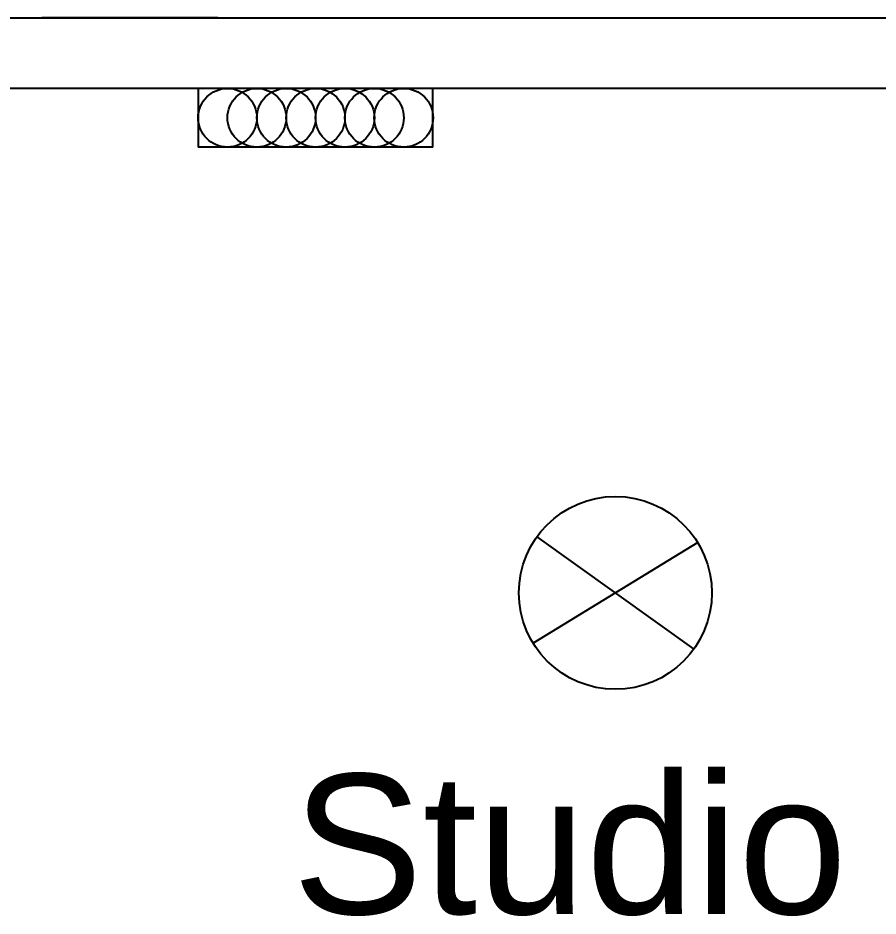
# Model space of a CAD drawing. Header units: millimetres. Extents: x 1251.1 to 1334.1, y 1577.6 to 1641.3.
# Drawn here: x 1307.792 to 1309.633, y 1614.754 to 1616.678 of the extents above; entities that cross this region are included whole.
import ezdxf

# ---------------------------------------------------------------- set-up
doc = ezdxf.new("R2010")
doc.units = ezdxf.units.MM
doc.linetypes.add('ACAD_ISO02W100', pattern=[15, 12, -3])
for name, color, linetype in [('IMPIANTO ELETTRICO', 7, 'Continuous'), ('IMPIANTO TERMICO', 1, 'Continuous'), ('MURATURA', 140, 'Continuous')]:
    doc.layers.add(name, color=color, linetype=linetype)
doc.styles.get("Standard").update_dxf_attribs({"font": 'Arial.ttf'})

msp = doc.modelspace()

# ---------------------------------------------------------------- linework, layer by layer
at = {"layer": 'IMPIANTO ELETTRICO', "linetype": 'Continuous'}
for p, q in [((1308.903, 1615.5664), (1309.239, 1615.3259)), ((1309.2474, 1615.5538), (1308.8946, 1615.3385))]:
    msp.add_line(p, q, dxfattribs=at)
msp.add_circle((1309.071, 1615.4462), 0.2066, dxfattribs=at)
at = {"layer": 'IMPIANTO TERMICO', "linetype": 'ACAD_ISO02W100'}
for p, q in [((1308.1774, 1616.527), (1308.1774, 1616.4012)), ((1308.6804, 1616.4012), (1308.6804, 1616.527)), ((1308.6804, 1616.4012), (1308.1774, 1616.4012))]:
    msp.add_line(p, q, dxfattribs=at)
for centre in [(1308.2403, 1616.4641), (1308.3032, 1616.4641), (1308.3661, 1616.4641), (1308.429, 1616.4641), (1308.4919, 1616.4641), (1308.5548, 1616.4641), (1308.6176, 1616.4641)]:
    msp.add_circle(centre, 0.0629, dxfattribs=at)
at = {"layer": 'MURATURA'}
for p, q in [((1306.7905, 1616.6778), (1311.1388, 1616.6778)), ((1306.9405, 1616.5278), (1311.139, 1616.5278))]:
    msp.add_line(p, q, dxfattribs=at)
at = {"layer": 'MURATURA', "linetype": 'ACAD_ISO02W100'}
for p, q in [((1308.2194, 1616.6778), (1307.8426, 1616.6778)), ((1308.6804, 1616.527), (1308.1774, 1616.527)), ((1308.2397, 1616.527), (1308.2397, 1616.527))]:
    msp.add_line(p, q, dxfattribs=at)

# ---------------------------------------------------------------- texts
at = {"layer": 'IMPIANTO ELETTRICO', "insert": (1308.379, 1615.0581), "char_height": 0.3, "attachment_point": 1}
msp.add_mtext_dynamic_manual_height_columns('{\\C0;Studio}', width=3.138539, gutter_width=12.5, heights=[0], dxfattribs=at)

doc.saveas('drawing.dxf')
